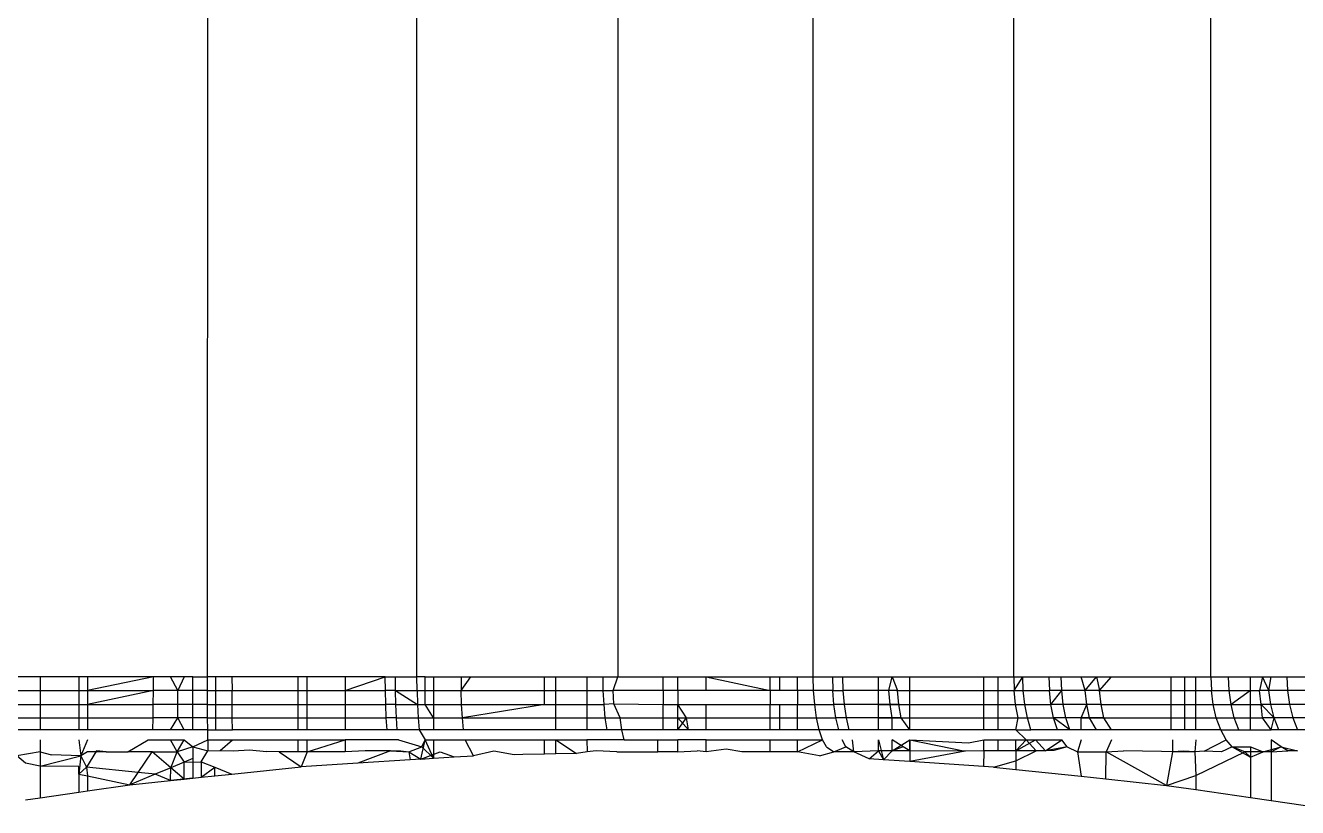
# Model space of a CAD drawing. Header units: millimetres. Extents: x 153 to 4750, y 92 to 3343.
# Drawn here: x 2632.325 to 2636.555, y 1086.431 to 1089.032 of the extents above; entities that cross this region are included whole.
import ezdxf

# ---------------------------------------------------------------- set-up
doc = ezdxf.new("R2010")
doc.units = ezdxf.units.MM

msp = doc.modelspace()

# ---------------------------------------------------------------- linework, layer by layer
for p, q in [((2632.9307, 1086.8656), (2632.9311, 1089.1201)), ((2633.6271, 1086.8656), (2633.6271, 1089.1156)), ((2634.2946, 1089.1156), (2634.2946, 1086.8656)), ((2634.9449, 1086.8656), (2634.9449, 1089.1156)), ((2635.6113, 1086.8656), (2635.6113, 1089.1156)), ((2636.2668, 1086.8656), (2636.2668, 1089.1156)), ((2632.374, 1086.8656), (2632.2409, 1086.8656)), ((2632.374, 1086.8656), (2632.374, 1086.8201)), ((2632.5028, 1086.8656), (2632.374, 1086.8656)), ((2632.5028, 1086.8656), (2632.5028, 1086.8201)), ((2632.5312, 1086.8656), (2632.5028, 1086.8656)), ((2632.5312, 1086.8656), (2632.5312, 1086.8201)), ((2632.7505, 1086.8656), (2632.5312, 1086.8656)), ((2632.7505, 1086.8656), (2632.5312, 1086.8201)), ((2632.7504, 1086.8201), (2632.7505, 1086.8656)), ((2632.8071, 1086.8656), (2632.7505, 1086.8656)), ((2632.8316, 1086.8201), (2632.8071, 1086.8656)), ((2632.8531, 1086.8656), (2632.8071, 1086.8656)), ((2632.8531, 1086.8656), (2632.8316, 1086.8201)), ((2632.8812, 1086.8656), (2632.8531, 1086.8656)), ((2632.8812, 1086.8201), (2632.8812, 1086.8656)), ((2632.8812, 1086.8656), (2632.9307, 1086.8656)), ((2632.9308, 1086.8201), (2632.9307, 1086.8656)), ((2632.9567, 1086.8656), (2632.9307, 1086.8656)), ((2633.0119, 1086.8656), (2632.9567, 1086.8656)), ((2632.9567, 1086.8656), (2632.9567, 1086.8201)), ((2633.0119, 1086.8656), (2633.012, 1086.8201)), ((2633.2312, 1086.8656), (2633.0119, 1086.8656)), ((2633.2312, 1086.8656), (2633.2312, 1086.8201)), ((2633.262, 1086.8656), (2633.2312, 1086.8656)), ((2633.2619, 1086.8201), (2633.262, 1086.8656)), ((2633.3884, 1086.8656), (2633.262, 1086.8656)), ((2633.3884, 1086.8656), (2633.3884, 1086.8201)), ((2633.5215, 1086.8656), (2633.3884, 1086.8656)), ((2633.3884, 1086.8201), (2633.5215, 1086.8656)), ((2633.5219, 1086.8201), (2633.5215, 1086.8656)), ((2633.5215, 1086.8656), (2633.5551, 1086.8656)), ((2633.5555, 1086.8201), (2633.5551, 1086.8656)), ((2633.5551, 1086.8656), (2633.6271, 1086.8656)), ((2633.6275, 1086.8201), (2633.6271, 1086.8656)), ((2633.6545, 1086.8656), (2633.6271, 1086.8656)), ((2633.6545, 1086.8656), (2633.6821, 1086.8656)), ((2633.6545, 1086.7736), (2633.6545, 1086.8656)), ((2633.6821, 1086.8656), (2633.6821, 1086.8201)), ((2633.6821, 1086.8656), (2633.7735, 1086.8656)), ((2633.7735, 1086.8656), (2633.774, 1086.8201)), ((2633.7735, 1086.8656), (2633.8066, 1086.8656)), ((2633.774, 1086.8201), (2633.8066, 1086.8656)), ((2633.8066, 1086.8656), (2634.0506, 1086.8656)), ((2634.0506, 1086.8201), (2634.0506, 1086.8656)), ((2634.0506, 1086.8656), (2634.0891, 1086.8656)), ((2634.0891, 1086.8201), (2634.0891, 1086.8656)), ((2634.0891, 1086.8656), (2634.1922, 1086.8656)), ((2634.1922, 1086.8656), (2634.1922, 1086.8201)), ((2634.1922, 1086.8656), (2634.246, 1086.8656)), ((2634.2467, 1086.8201), (2634.246, 1086.8656)), ((2634.246, 1086.8656), (2634.2946, 1086.8656)), ((2634.2791, 1086.8201), (2634.2946, 1086.8656)), ((2634.2946, 1086.8656), (2634.4456, 1086.8656)), ((2634.4456, 1086.8201), (2634.4456, 1086.8656)), ((2634.4456, 1086.8656), (2634.4948, 1086.8656)), ((2634.4948, 1086.8201), (2634.4948, 1086.8656)), ((2634.4948, 1086.8656), (2634.5888, 1086.8656)), ((2634.5888, 1086.8201), (2634.5888, 1086.8656)), ((2634.5888, 1086.8656), (2634.8018, 1086.8656)), ((2634.5888, 1086.8656), (2634.8017, 1086.8201)), ((2634.8017, 1086.8201), (2634.8018, 1086.8656)), ((2634.8018, 1086.8656), (2634.8332, 1086.8656)), ((2634.8332, 1086.8201), (2634.8332, 1086.8656)), ((2634.8332, 1086.8656), (2634.8924, 1086.8656)), ((2634.8924, 1086.8201), (2634.8924, 1086.8656)), ((2634.8924, 1086.8656), (2634.9449, 1086.8656)), ((2634.946, 1086.8201), (2634.9449, 1086.8656)), ((2634.9449, 1086.8656), (2635.0087, 1086.8656)), ((2635.0087, 1086.8656), (2635.0099, 1086.8201)), ((2635.0087, 1086.8656), (2635.0432, 1086.8656)), ((2635.0444, 1086.8201), (2635.0432, 1086.8656)), ((2635.0432, 1086.8656), (2635.1622, 1086.8656)), ((2635.1622, 1086.8201), (2635.1622, 1086.8656)), ((2635.1622, 1086.8656), (2635.2069, 1086.8656)), ((2635.1961, 1086.8201), (2635.2069, 1086.8656)), ((2635.2069, 1086.8656), (2635.2254, 1086.8201)), ((2635.2069, 1086.8656), (2635.2662, 1086.8656)), ((2635.2662, 1086.8201), (2635.2662, 1086.8656)), ((2635.2662, 1086.8656), (2635.5116, 1086.8656)), ((2635.5116, 1086.8201), (2635.5116, 1086.8656)), ((2635.5116, 1086.8656), (2635.56, 1086.8656)), ((2635.56, 1086.8201), (2635.56, 1086.8656)), ((2635.56, 1086.8656), (2635.6113, 1086.8656)), ((2635.6113, 1086.8656), (2635.6128, 1086.8201)), ((2635.6113, 1086.8656), (2635.6419, 1086.8656)), ((2635.6128, 1086.8201), (2635.6419, 1086.8656)), ((2635.6434, 1086.8201), (2635.6419, 1086.8656)), ((2635.6419, 1086.8656), (2635.7287, 1086.8656)), ((2635.7287, 1086.8656), (2635.7303, 1086.8201)), ((2635.7287, 1086.8656), (2635.7695, 1086.8656)), ((2635.7711, 1086.8201), (2635.7695, 1086.8656)), ((2635.7695, 1086.8656), (2635.8355, 1086.8656)), ((2635.849, 1086.8201), (2635.8355, 1086.8656)), ((2635.8355, 1086.8656), (2635.8864, 1086.8656)), ((2635.849, 1086.8201), (2635.8864, 1086.8656)), ((2635.8864, 1086.8656), (2635.8963, 1086.8201)), ((2635.8864, 1086.8656), (2635.9364, 1086.8656)), ((2635.8963, 1086.8201), (2635.9364, 1086.8656)), ((2635.9364, 1086.8656), (2636.1354, 1086.8656)), ((2636.1354, 1086.8201), (2636.1354, 1086.8656)), ((2636.1354, 1086.8656), (2636.1807, 1086.8656)), ((2636.1807, 1086.8201), (2636.1807, 1086.8656)), ((2636.1807, 1086.8656), (2636.2173, 1086.8656)), ((2636.2173, 1086.8201), (2636.2173, 1086.8656)), ((2636.2173, 1086.8656), (2636.2668, 1086.8656)), ((2636.2668, 1086.8656), (2636.2687, 1086.8201)), ((2636.2668, 1086.8656), (2636.3259, 1086.8656)), ((2636.3279, 1086.8201), (2636.3259, 1086.8656)), ((2636.3259, 1086.8656), (2636.3989, 1086.8656)), ((2636.3989, 1086.8656), (2636.4384, 1086.8656)), ((2636.3989, 1086.8201), (2636.3989, 1086.8656)), ((2636.4384, 1086.8656), (2636.4284, 1086.8201)), ((2636.4601, 1086.8201), (2636.4384, 1086.8656)), ((2636.4384, 1086.8656), (2636.4672, 1086.8656)), ((2636.4601, 1086.8201), (2636.4672, 1086.8656)), ((2636.4672, 1086.8656), (2636.5195, 1086.8656)), ((2636.5195, 1086.8656), (2636.5215, 1086.8201)), ((2636.5195, 1086.8656), (2636.6276, 1086.8656)), ((2632.2406, 1086.8201), (2632.374, 1086.8201)), ((2632.374, 1086.8201), (2632.5028, 1086.8201)), ((2632.374, 1086.8201), (2632.374, 1086.7736)), ((2632.5028, 1086.8201), (2632.5028, 1086.7736)), ((2632.5028, 1086.8201), (2632.5312, 1086.8201)), ((2632.5312, 1086.8201), (2632.5312, 1086.7736)), ((2632.5312, 1086.8201), (2632.7504, 1086.8201)), ((2632.7504, 1086.8201), (2632.5312, 1086.7736)), ((2632.7502, 1086.7736), (2632.7504, 1086.8201)), ((2632.8316, 1086.8201), (2632.7504, 1086.8201)), ((2632.8315, 1086.7736), (2632.8316, 1086.8201)), ((2632.8812, 1086.8201), (2632.8316, 1086.8201)), ((2632.8812, 1086.7736), (2632.8812, 1086.8201)), ((2632.9308, 1086.8201), (2632.8812, 1086.8201)), ((2632.9309, 1086.7736), (2632.9308, 1086.8201)), ((2632.9308, 1086.8201), (2632.9567, 1086.8201)), ((2632.9567, 1086.8201), (2633.012, 1086.8201)), ((2632.9567, 1086.8201), (2632.9567, 1086.7736)), ((2633.0122, 1086.7736), (2633.012, 1086.8201)), ((2633.012, 1086.8201), (2633.2312, 1086.8201)), ((2633.2312, 1086.8201), (2633.2619, 1086.8201)), ((2633.2312, 1086.8201), (2633.2312, 1086.7736)), ((2633.2619, 1086.7736), (2633.2619, 1086.8201)), ((2633.2619, 1086.8201), (2633.3884, 1086.8201)), ((2633.3884, 1086.8201), (2633.3884, 1086.7736)), ((2633.3884, 1086.8201), (2633.5219, 1086.8201)), ((2633.5231, 1086.7736), (2633.5219, 1086.8201)), ((2633.5555, 1086.8201), (2633.5219, 1086.8201)), ((2633.5567, 1086.7736), (2633.5555, 1086.8201)), ((2633.5555, 1086.8201), (2633.6275, 1086.8201)), ((2633.5555, 1086.8201), (2633.6288, 1086.7736)), ((2633.6275, 1086.8201), (2633.6288, 1086.7736)), ((2633.6275, 1086.8201), (2633.6821, 1086.8201)), ((2633.6821, 1086.8201), (2633.774, 1086.8201)), ((2633.6821, 1086.8201), (2633.6821, 1086.7736)), ((2633.7756, 1086.7736), (2633.774, 1086.8201)), ((2633.774, 1086.8201), (2634.0506, 1086.8201)), ((2634.0506, 1086.7736), (2634.0506, 1086.8201)), ((2634.0506, 1086.8201), (2634.0891, 1086.8201)), ((2634.0891, 1086.7736), (2634.0891, 1086.8201)), ((2634.0891, 1086.8201), (2634.1922, 1086.8201)), ((2634.1922, 1086.8201), (2634.1922, 1086.7736)), ((2634.1922, 1086.8201), (2634.2467, 1086.8201)), ((2634.2467, 1086.8201), (2634.2791, 1086.8201)), ((2634.2492, 1086.7736), (2634.2467, 1086.8201)), ((2634.2815, 1086.7757), (2634.2791, 1086.8201)), ((2634.4456, 1086.8201), (2634.2791, 1086.8201)), ((2634.4948, 1086.8201), (2634.4456, 1086.8201)), ((2634.4456, 1086.8201), (2634.4456, 1086.7736)), ((2634.5888, 1086.8201), (2634.4948, 1086.8201)), ((2634.4948, 1086.8201), (2634.4948, 1086.7736)), ((2634.8017, 1086.8201), (2634.5888, 1086.8201)), ((2634.8017, 1086.8201), (2634.8017, 1086.7736)), ((2634.8332, 1086.8201), (2634.8017, 1086.8201)), ((2634.8924, 1086.8201), (2634.8332, 1086.8201)), ((2634.8924, 1086.8201), (2634.8923, 1086.7736)), ((2634.946, 1086.8201), (2634.8924, 1086.8201)), ((2634.9497, 1086.7736), (2634.946, 1086.8201)), ((2635.0099, 1086.8201), (2634.946, 1086.8201)), ((2635.0137, 1086.7736), (2635.0099, 1086.8201)), ((2635.0099, 1086.8201), (2635.0444, 1086.8201)), ((2635.0482, 1086.7736), (2635.0444, 1086.8201)), ((2635.1622, 1086.8201), (2635.0444, 1086.8201)), ((2635.1622, 1086.7736), (2635.1622, 1086.8201)), ((2635.1961, 1086.8201), (2635.1622, 1086.8201)), ((2635.2002, 1086.7736), (2635.1961, 1086.8201)), ((2635.2254, 1086.8201), (2635.1961, 1086.8201)), ((2635.2296, 1086.7736), (2635.2254, 1086.8201)), ((2635.2254, 1086.8201), (2635.2662, 1086.8201)), ((2635.2662, 1086.7736), (2635.2662, 1086.8201)), ((2635.2662, 1086.8201), (2635.5116, 1086.8201)), ((2635.5116, 1086.7736), (2635.5116, 1086.8201)), ((2635.5116, 1086.8201), (2635.56, 1086.8201)), ((2635.56, 1086.7736), (2635.56, 1086.8201)), ((2635.56, 1086.8201), (2635.6128, 1086.8201)), ((2635.6177, 1086.7736), (2635.6128, 1086.8201)), ((2635.6128, 1086.8201), (2635.6434, 1086.8201)), ((2635.6484, 1086.7736), (2635.6434, 1086.8201)), ((2635.6434, 1086.8201), (2635.7303, 1086.8201)), ((2635.7354, 1086.7736), (2635.7303, 1086.8201)), ((2635.7711, 1086.8201), (2635.7303, 1086.8201)), ((2635.7354, 1086.7736), (2635.7711, 1086.8201)), ((2635.7762, 1086.7736), (2635.7711, 1086.8201)), ((2635.849, 1086.8201), (2635.7711, 1086.8201)), ((2635.8544, 1086.7736), (2635.849, 1086.8201)), ((2635.8963, 1086.8201), (2635.849, 1086.8201)), ((2635.9017, 1086.7736), (2635.8963, 1086.8201)), ((2635.8963, 1086.8201), (2636.1354, 1086.8201)), ((2636.1354, 1086.7736), (2636.1354, 1086.8201)), ((2636.1354, 1086.8201), (2636.1807, 1086.8201)), ((2636.1807, 1086.7736), (2636.1807, 1086.8201)), ((2636.1807, 1086.8201), (2636.2173, 1086.8201)), ((2636.2173, 1086.7736), (2636.2173, 1086.8201)), ((2636.2173, 1086.8201), (2636.2687, 1086.8201)), ((2636.2747, 1086.7736), (2636.2687, 1086.8201)), ((2636.2687, 1086.8201), (2636.3279, 1086.8201)), ((2636.334, 1086.7736), (2636.3279, 1086.8201)), ((2636.3279, 1086.8201), (2636.3989, 1086.8201)), ((2636.3989, 1086.8201), (2636.334, 1086.7736)), ((2636.3989, 1086.8201), (2636.4284, 1086.8201)), ((2636.3989, 1086.7736), (2636.3989, 1086.8201)), ((2636.4348, 1086.7736), (2636.4284, 1086.8201)), ((2636.4601, 1086.8201), (2636.4284, 1086.8201)), ((2636.4664, 1086.7736), (2636.4601, 1086.8201)), ((2636.5215, 1086.8201), (2636.4601, 1086.8201)), ((2636.5215, 1086.8201), (2636.528, 1086.7736)), ((2636.6276, 1086.8201), (2636.5215, 1086.8201)), ((2632.2394, 1086.7736), (2632.374, 1086.7736)), ((2632.374, 1086.7736), (2632.5028, 1086.7736)), ((2632.374, 1086.7736), (2632.374, 1086.7288)), ((2632.5028, 1086.7736), (2632.5028, 1086.7288)), ((2632.5028, 1086.7736), (2632.5312, 1086.7736)), ((2632.5312, 1086.7736), (2632.5312, 1086.7288)), ((2632.5312, 1086.7736), (2632.7502, 1086.7736)), ((2632.7498, 1086.7288), (2632.7502, 1086.7736)), ((2632.8315, 1086.7736), (2632.7502, 1086.7736)), ((2632.8314, 1086.7288), (2632.8315, 1086.7736)), ((2632.8812, 1086.7736), (2632.8315, 1086.7736)), ((2632.8812, 1086.7288), (2632.8812, 1086.7736)), ((2632.9309, 1086.7736), (2632.8812, 1086.7736)), ((2632.931, 1086.7288), (2632.9309, 1086.7736)), ((2632.9309, 1086.7736), (2632.9567, 1086.7736)), ((2632.9567, 1086.7736), (2633.0122, 1086.7736)), ((2632.9567, 1086.7736), (2632.9567, 1086.7288)), ((2633.0127, 1086.7288), (2633.0122, 1086.7736)), ((2633.0122, 1086.7736), (2633.2312, 1086.7736)), ((2633.2312, 1086.7736), (2633.2619, 1086.7736)), ((2633.2312, 1086.7736), (2633.2312, 1086.7288)), ((2633.2619, 1086.7288), (2633.2619, 1086.7736)), ((2633.2619, 1086.7736), (2633.3884, 1086.7736)), ((2633.3884, 1086.7736), (2633.3884, 1086.7288)), ((2633.3884, 1086.7736), (2633.5231, 1086.7736)), ((2633.5251, 1086.7288), (2633.5231, 1086.7736)), ((2633.5567, 1086.7736), (2633.5231, 1086.7736)), ((2633.5588, 1086.7288), (2633.5567, 1086.7736)), ((2633.5567, 1086.7736), (2633.6288, 1086.7736)), ((2633.6288, 1086.7736), (2633.6311, 1086.7288)), ((2633.6288, 1086.7736), (2633.6545, 1086.7736)), ((2633.6545, 1086.7736), (2633.6821, 1086.7736)), ((2633.6821, 1086.7288), (2633.6545, 1086.7736)), ((2633.6821, 1086.7736), (2633.7756, 1086.7736)), ((2633.6821, 1086.7736), (2633.6821, 1086.7288)), ((2633.7783, 1086.7288), (2633.7756, 1086.7736)), ((2633.7756, 1086.7736), (2634.0506, 1086.7736)), ((2634.0506, 1086.7736), (2633.7783, 1086.7288)), ((2634.0506, 1086.7736), (2634.0891, 1086.7736)), ((2634.0891, 1086.7288), (2634.0891, 1086.7736)), ((2634.0891, 1086.7736), (2634.1922, 1086.7736)), ((2634.1922, 1086.7736), (2634.1922, 1086.7288)), ((2634.1922, 1086.7736), (2634.2492, 1086.7736)), ((2634.2815, 1086.7757), (2634.2492, 1086.7736)), ((2634.2534, 1086.7288), (2634.2492, 1086.7736)), ((2634.3023, 1086.7288), (2634.2815, 1086.7757)), ((2634.2815, 1086.7757), (2634.4456, 1086.7736)), ((2634.4456, 1086.7288), (2634.4456, 1086.7736)), ((2634.4456, 1086.7736), (2634.4948, 1086.7736)), ((2634.5231, 1086.7288), (2634.4948, 1086.7736)), ((2634.4948, 1086.7288), (2634.4948, 1086.7736)), ((2634.4948, 1086.7736), (2634.5888, 1086.7736)), ((2634.5888, 1086.7288), (2634.5888, 1086.7736)), ((2634.5888, 1086.7736), (2634.8017, 1086.7736)), ((2634.8017, 1086.7288), (2634.8017, 1086.7736)), ((2634.8017, 1086.7736), (2634.8332, 1086.7736)), ((2634.8332, 1086.7288), (2634.8332, 1086.7736)), ((2634.8332, 1086.7736), (2634.8923, 1086.7736)), ((2634.8923, 1086.7288), (2634.8923, 1086.7736)), ((2634.8923, 1086.7736), (2634.9497, 1086.7736)), ((2634.9561, 1086.7288), (2634.9497, 1086.7736)), ((2634.9497, 1086.7736), (2635.0137, 1086.7736)), ((2635.0203, 1086.7288), (2635.0137, 1086.7736)), ((2635.0482, 1086.7736), (2635.0137, 1086.7736)), ((2635.0549, 1086.7288), (2635.0482, 1086.7736)), ((2635.1622, 1086.7736), (2635.0482, 1086.7736)), ((2635.2002, 1086.7736), (2635.1622, 1086.7736)), ((2635.1622, 1086.7288), (2635.1622, 1086.7736)), ((2635.1622, 1086.7736), (2635.2296, 1086.7736)), ((2635.2074, 1086.7288), (2635.2002, 1086.7736)), ((2635.2296, 1086.7736), (2635.2002, 1086.7736)), ((2635.2369, 1086.7288), (2635.2296, 1086.7736)), ((2635.2296, 1086.7736), (2635.2662, 1086.7736)), ((2635.2662, 1086.7736), (2635.5116, 1086.7736)), ((2635.2662, 1086.7288), (2635.2662, 1086.7736)), ((2635.5116, 1086.7288), (2635.5116, 1086.7736)), ((2635.5116, 1086.7736), (2635.56, 1086.7736)), ((2635.56, 1086.7288), (2635.56, 1086.7736)), ((2635.56, 1086.7736), (2635.6177, 1086.7736)), ((2635.6261, 1086.7288), (2635.6177, 1086.7736)), ((2635.6177, 1086.7736), (2635.6484, 1086.7736)), ((2635.6569, 1086.7288), (2635.6484, 1086.7736)), ((2635.6484, 1086.7736), (2635.7354, 1086.7736)), ((2635.7442, 1086.7288), (2635.7354, 1086.7736)), ((2635.7762, 1086.7736), (2635.7354, 1086.7736)), ((2635.7852, 1086.7288), (2635.7762, 1086.7736)), ((2635.8544, 1086.7736), (2635.7762, 1086.7736)), ((2635.8355, 1086.7288), (2635.8544, 1086.7736)), ((2635.8635, 1086.7288), (2635.8544, 1086.7736)), ((2635.9017, 1086.7736), (2635.8544, 1086.7736)), ((2635.9111, 1086.7288), (2635.9017, 1086.7736)), ((2635.9017, 1086.7736), (2636.1354, 1086.7736)), ((2636.1354, 1086.7288), (2636.1354, 1086.7736)), ((2636.1354, 1086.7736), (2636.1807, 1086.7736)), ((2636.1807, 1086.7288), (2636.1807, 1086.7736)), ((2636.1807, 1086.7736), (2636.2173, 1086.7736)), ((2636.2173, 1086.7288), (2636.2173, 1086.7736)), ((2636.2173, 1086.7736), (2636.2747, 1086.7736)), ((2636.2851, 1086.7288), (2636.2747, 1086.7736)), ((2636.2747, 1086.7736), (2636.334, 1086.7736)), ((2636.3446, 1086.7288), (2636.334, 1086.7736)), ((2636.334, 1086.7736), (2636.3989, 1086.7736)), ((2636.3989, 1086.7736), (2636.4348, 1086.7736)), ((2636.3989, 1086.7288), (2636.3989, 1086.7736)), ((2636.4384, 1086.7288), (2636.4348, 1086.7736)), ((2636.4775, 1086.7288), (2636.4348, 1086.7736)), ((2636.4664, 1086.7736), (2636.4348, 1086.7736)), ((2636.4775, 1086.7288), (2636.4664, 1086.7736)), ((2636.528, 1086.7736), (2636.4664, 1086.7736)), ((2636.528, 1086.7736), (2636.5393, 1086.7288)), ((2636.6276, 1086.7736), (2636.528, 1086.7736)), ((2632.2374, 1086.7288), (2632.374, 1086.7288)), ((2632.374, 1086.7288), (2632.374, 1086.6888)), ((2632.374, 1086.7288), (2632.5028, 1086.7288)), ((2632.5028, 1086.7288), (2632.5028, 1086.6888)), ((2632.5028, 1086.7288), (2632.5312, 1086.7288)), ((2632.5312, 1086.7288), (2632.5312, 1086.6888)), ((2632.5312, 1086.7288), (2632.7498, 1086.7288)), ((2632.7492, 1086.6888), (2632.7498, 1086.7288)), ((2632.8314, 1086.7288), (2632.7498, 1086.7288)), ((2632.8071, 1086.6888), (2632.8314, 1086.7288)), ((2632.8531, 1086.6888), (2632.8314, 1086.7288)), ((2632.8812, 1086.7288), (2632.8314, 1086.7288)), ((2632.8812, 1086.6888), (2632.8812, 1086.7288)), ((2632.931, 1086.7288), (2632.8812, 1086.7288)), ((2632.9313, 1086.6888), (2632.931, 1086.7288)), ((2632.931, 1086.7288), (2632.9567, 1086.7288)), ((2632.9567, 1086.7288), (2632.9567, 1086.6888)), ((2632.9567, 1086.7288), (2633.0127, 1086.7288)), ((2633.0132, 1086.6888), (2633.0127, 1086.7288)), ((2633.0127, 1086.7288), (2633.2312, 1086.7288)), ((2633.2312, 1086.7288), (2633.2312, 1086.6888)), ((2633.2312, 1086.7288), (2633.2619, 1086.7288)), ((2633.2619, 1086.6888), (2633.2619, 1086.7288)), ((2633.2619, 1086.7288), (2633.3884, 1086.7288)), ((2633.3884, 1086.7288), (2633.3884, 1086.6888)), ((2633.3884, 1086.7288), (2633.5251, 1086.7288)), ((2633.5278, 1086.6888), (2633.5251, 1086.7288)), ((2633.5588, 1086.7288), (2633.5251, 1086.7288)), ((2633.5617, 1086.6888), (2633.5588, 1086.7288)), ((2633.5588, 1086.7288), (2633.6311, 1086.7288)), ((2633.6311, 1086.7288), (2633.6344, 1086.6888)), ((2633.6311, 1086.7288), (2633.6821, 1086.7288)), ((2633.6821, 1086.7288), (2633.6821, 1086.6888)), ((2633.6821, 1086.7288), (2633.7783, 1086.7288)), ((2633.7822, 1086.6888), (2633.7783, 1086.7288)), ((2633.7783, 1086.7288), (2634.0891, 1086.7288)), ((2634.0891, 1086.6888), (2634.0891, 1086.7288)), ((2634.0891, 1086.7288), (2634.1922, 1086.7288)), ((2634.1922, 1086.7288), (2634.1922, 1086.6888)), ((2634.1922, 1086.7288), (2634.2534, 1086.7288)), ((2634.2592, 1086.6888), (2634.2534, 1086.7288)), ((2634.2534, 1086.7288), (2634.3023, 1086.7288)), ((2634.3084, 1086.6888), (2634.3023, 1086.7288)), ((2634.3023, 1086.7288), (2634.4456, 1086.7288)), ((2634.4456, 1086.6888), (2634.4456, 1086.7288)), ((2634.4456, 1086.7288), (2634.4948, 1086.7288)), ((2634.4948, 1086.6888), (2634.5231, 1086.7288)), ((2634.4948, 1086.6888), (2634.4948, 1086.7288)), ((2634.4948, 1086.7288), (2634.5302, 1086.6888)), ((2634.4948, 1086.7288), (2634.5231, 1086.7288)), ((2634.5302, 1086.6888), (2634.5231, 1086.7288)), ((2634.5231, 1086.7288), (2634.5888, 1086.7288)), ((2634.5888, 1086.6888), (2634.5888, 1086.7288)), ((2634.5888, 1086.7288), (2634.8017, 1086.7288)), ((2634.8017, 1086.6888), (2634.8017, 1086.7288)), ((2634.8017, 1086.7288), (2634.8332, 1086.7288)), ((2634.8332, 1086.6888), (2634.8332, 1086.7288)), ((2634.8332, 1086.7288), (2634.8923, 1086.7288)), ((2634.8923, 1086.6888), (2634.8923, 1086.7288)), ((2634.8923, 1086.7288), (2634.9561, 1086.7288)), ((2634.965, 1086.6888), (2634.9561, 1086.7288)), ((2634.9561, 1086.7288), (2635.0203, 1086.7288)), ((2635.0294, 1086.6888), (2635.0203, 1086.7288)), ((2635.0549, 1086.7288), (2635.0203, 1086.7288)), ((2635.0642, 1086.6888), (2635.0549, 1086.7288)), ((2635.1622, 1086.7288), (2635.0549, 1086.7288)), ((2635.2074, 1086.7288), (2635.1622, 1086.7288)), ((2635.1622, 1086.6888), (2635.1622, 1086.7288)), ((2635.1622, 1086.7288), (2635.2369, 1086.7288)), ((2635.2069, 1086.6888), (2635.2074, 1086.7288)), ((2635.2369, 1086.7288), (2635.2074, 1086.7288)), ((2635.2662, 1086.6888), (2635.2369, 1086.7288)), ((2635.2369, 1086.7288), (2635.2662, 1086.7288)), ((2635.2662, 1086.7288), (2635.5116, 1086.7288)), ((2635.2662, 1086.6888), (2635.2662, 1086.7288)), ((2635.5116, 1086.6888), (2635.5116, 1086.7288)), ((2635.5116, 1086.7288), (2635.56, 1086.7288)), ((2635.56, 1086.6888), (2635.56, 1086.7288)), ((2635.56, 1086.7288), (2635.6261, 1086.7288)), ((2635.6187, 1086.6888), (2635.6261, 1086.7288)), ((2635.6261, 1086.7288), (2635.6569, 1086.7288)), ((2635.6688, 1086.6888), (2635.6569, 1086.7288)), ((2635.6569, 1086.7288), (2635.7442, 1086.7288)), ((2635.7565, 1086.6888), (2635.7442, 1086.7288)), ((2635.7976, 1086.6888), (2635.7442, 1086.7288)), ((2635.7852, 1086.7288), (2635.7442, 1086.7288)), ((2635.7976, 1086.6888), (2635.7852, 1086.7288)), ((2635.8355, 1086.7288), (2635.7852, 1086.7288)), ((2635.8355, 1086.6888), (2635.8355, 1086.7288)), ((2635.8635, 1086.7288), (2635.8355, 1086.7288)), ((2635.8355, 1086.7288), (2635.9111, 1086.7288)), ((2635.8864, 1086.6888), (2635.8635, 1086.7288)), ((2635.9111, 1086.7288), (2635.8635, 1086.7288)), ((2635.9364, 1086.6888), (2635.9111, 1086.7288)), ((2635.9111, 1086.7288), (2636.1354, 1086.7288)), ((2636.1353, 1086.6888), (2636.1354, 1086.7288)), ((2636.1354, 1086.7288), (2636.1807, 1086.7288)), ((2636.1807, 1086.6888), (2636.1807, 1086.7288)), ((2636.1807, 1086.7288), (2636.2173, 1086.7288)), ((2636.2174, 1086.6888), (2636.2173, 1086.7288)), ((2636.2173, 1086.7288), (2636.2851, 1086.7288)), ((2636.2998, 1086.6888), (2636.2851, 1086.7288)), ((2636.2851, 1086.7288), (2636.3446, 1086.7288)), ((2636.3595, 1086.6888), (2636.3446, 1086.7288)), ((2636.3446, 1086.7288), (2636.3989, 1086.7288)), ((2636.3989, 1086.6888), (2636.3989, 1086.7288)), ((2636.3989, 1086.7288), (2636.4384, 1086.7288)), ((2636.4672, 1086.6888), (2636.4384, 1086.7288)), ((2636.4775, 1086.7288), (2636.4384, 1086.7288)), ((2636.4672, 1086.6888), (2636.4775, 1086.7288)), ((2636.493, 1086.6888), (2636.4775, 1086.7288)), ((2636.5393, 1086.7288), (2636.4775, 1086.7288)), ((2636.5393, 1086.7288), (2636.555, 1086.6888)), ((2636.6276, 1086.7288), (2636.5393, 1086.7288)), ((2632.374, 1086.6888), (2632.2346, 1086.6888)), ((2632.5028, 1086.6888), (2632.374, 1086.6888)), ((2632.5312, 1086.6888), (2632.5028, 1086.6888)), ((2632.7492, 1086.6888), (2632.5312, 1086.6888)), ((2632.8071, 1086.6888), (2632.7492, 1086.6888)), ((2632.8531, 1086.6888), (2632.8071, 1086.6888)), ((2632.8812, 1086.6888), (2632.8071, 1086.6888)), ((2632.8812, 1086.6888), (2632.8531, 1086.6888)), ((2632.9313, 1086.6888), (2632.8812, 1086.6888)), ((2632.9315, 1086.6564), (2632.9313, 1086.6888)), ((2632.9313, 1086.6888), (2632.9567, 1086.6888)), ((2632.9567, 1086.6888), (2633.0132, 1086.6888)), ((2633.2312, 1086.6888), (2633.0132, 1086.6888)), ((2633.2619, 1086.6888), (2633.2312, 1086.6888)), ((2633.3884, 1086.6888), (2633.2619, 1086.6888)), ((2633.5278, 1086.6888), (2633.3884, 1086.6888)), ((2633.5617, 1086.6888), (2633.5278, 1086.6888)), ((2633.6344, 1086.6888), (2633.5617, 1086.6888)), ((2633.6344, 1086.6888), (2633.6545, 1086.6564)), ((2633.6821, 1086.6888), (2633.6344, 1086.6888)), ((2633.7822, 1086.6888), (2633.6821, 1086.6888)), ((2634.0891, 1086.6888), (2633.7822, 1086.6888)), ((2634.1922, 1086.6888), (2634.0891, 1086.6888)), ((2634.2592, 1086.6888), (2634.1922, 1086.6888)), ((2634.3084, 1086.6888), (2634.2592, 1086.6888)), ((2634.3159, 1086.6564), (2634.3084, 1086.6888)), ((2634.4456, 1086.6888), (2634.3084, 1086.6888)), ((2634.4948, 1086.6888), (2634.4456, 1086.6888)), ((2634.5302, 1086.6888), (2634.4948, 1086.6888)), ((2634.5888, 1086.6888), (2634.5302, 1086.6888)), ((2634.8017, 1086.6888), (2634.5888, 1086.6888)), ((2634.8332, 1086.6888), (2634.8017, 1086.6888)), ((2634.8923, 1086.6888), (2634.8332, 1086.6888)), ((2634.965, 1086.6888), (2634.8923, 1086.6888)), ((2634.976, 1086.6564), (2634.965, 1086.6888)), ((2635.0294, 1086.6888), (2634.965, 1086.6888)), ((2635.0642, 1086.6888), (2635.0294, 1086.6888)), ((2635.1622, 1086.6888), (2635.0642, 1086.6888)), ((2635.2069, 1086.6888), (2635.1622, 1086.6888)), ((2635.2662, 1086.6888), (2635.2069, 1086.6888)), ((2635.5116, 1086.6888), (2635.2662, 1086.6888)), ((2635.56, 1086.6888), (2635.5116, 1086.6888)), ((2635.6187, 1086.6888), (2635.56, 1086.6888)), ((2635.6525, 1086.6564), (2635.6187, 1086.6888)), ((2635.6187, 1086.6888), (2635.6688, 1086.6888)), ((2635.7565, 1086.6888), (2635.6688, 1086.6888)), ((2635.7976, 1086.6888), (2635.7565, 1086.6888)), ((2635.8355, 1086.6888), (2635.7976, 1086.6888)), ((2635.8864, 1086.6888), (2635.8355, 1086.6888)), ((2635.9364, 1086.6888), (2635.8864, 1086.6888)), ((2636.1353, 1086.6888), (2635.9364, 1086.6888)), ((2636.1807, 1086.6888), (2636.1353, 1086.6888)), ((2636.2174, 1086.6888), (2636.1807, 1086.6888)), ((2636.2998, 1086.6888), (2636.2174, 1086.6888)), ((2636.3179, 1086.6564), (2636.2998, 1086.6888)), ((2636.2998, 1086.6888), (2636.3595, 1086.6888)), ((2636.3595, 1086.6888), (2636.3989, 1086.6888)), ((2636.3989, 1086.6888), (2636.4672, 1086.6888)), ((2636.493, 1086.6888), (2636.4672, 1086.6888)), ((2636.555, 1086.6888), (2636.493, 1086.6888)), ((2636.6276, 1086.6888), (2636.555, 1086.6888)), ((2632.374, 1086.6564), (2632.374, 1086.6157)), ((2632.5028, 1086.6564), (2632.5091, 1086.603)), ((2632.5312, 1086.6564), (2632.5091, 1086.603)), ((2632.5614, 1086.6198), (2632.5284, 1086.5654)), ((2632.5934, 1086.6156), (2632.5614, 1086.6198)), ((2632.6651, 1086.6156), (2632.7337, 1086.6564)), ((2632.7337, 1086.6564), (2632.8071, 1086.6564)), ((2632.83, 1086.6159), (2632.8071, 1086.6564)), ((2632.8071, 1086.6564), (2632.8531, 1086.6564)), ((2632.83, 1086.6159), (2632.8531, 1086.6564)), ((2632.8812, 1086.6331), (2632.83, 1086.6159)), ((2632.8531, 1086.6564), (2632.8812, 1086.6331)), ((2632.8812, 1086.6331), (2632.9315, 1086.6564)), ((2632.8812, 1086.6331), (2632.9321, 1086.6198)), ((2632.8812, 1086.6331), (2632.8821, 1086.594)), ((2632.9093, 1086.583), (2632.9321, 1086.6198)), ((2632.9315, 1086.6564), (2632.9321, 1086.6198)), ((2632.9315, 1086.6564), (2633.0139, 1086.6564)), ((2632.9321, 1086.6198), (2632.9723, 1086.6205)), ((2632.9723, 1086.6205), (2633.0139, 1086.6564)), ((2632.9723, 1086.6205), (2633.0155, 1086.6198)), ((2633.0139, 1086.6564), (2633.2312, 1086.6564)), ((2633.0155, 1086.6198), (2633.0703, 1086.6224)), ((2633.0703, 1086.6224), (2633.1272, 1086.6174)), ((2633.2312, 1086.6564), (2633.2312, 1086.6156)), ((2633.2312, 1086.6564), (2633.2619, 1086.6564)), ((2633.2619, 1086.6156), (2633.2619, 1086.6564)), ((2633.2619, 1086.6564), (2633.3884, 1086.6564)), ((2633.2619, 1086.6156), (2633.3884, 1086.6564)), ((2633.3884, 1086.6564), (2633.3884, 1086.6156)), ((2633.5653, 1086.6564), (2633.3884, 1086.6564)), ((2633.4543, 1086.6192), (2633.3884, 1086.6156)), ((2633.539, 1086.6198), (2633.4303, 1086.5785)), ((2633.539, 1086.6198), (2633.4543, 1086.6192)), ((2633.539, 1086.6198), (2633.6001, 1086.6156)), ((2633.539, 1086.6198), (2633.5735, 1086.6198)), ((2633.5653, 1086.6564), (2633.6428, 1086.6331)), ((2633.5735, 1086.6198), (2633.6001, 1086.6156)), ((2633.6001, 1086.6156), (2633.6428, 1086.6331)), ((2633.64, 1086.592), (2633.6545, 1086.6564)), ((2633.6428, 1086.6331), (2633.6545, 1086.6564)), ((2633.6821, 1086.5947), (2633.6428, 1086.6331)), ((2633.6821, 1086.5947), (2633.6545, 1086.6564)), ((2633.6545, 1086.6564), (2633.6821, 1086.6564)), ((2633.6821, 1086.6564), (2633.6821, 1086.5947)), ((2633.6821, 1086.6564), (2633.787, 1086.6564)), ((2633.8147, 1086.6032), (2633.787, 1086.6564)), ((2633.787, 1086.6564), (2634.0506, 1086.6564)), ((2633.8831, 1086.618), (2633.8147, 1086.6032)), ((2633.9498, 1086.6056), (2633.8831, 1086.618)), ((2634.0506, 1086.6083), (2634.0506, 1086.6564)), ((2634.0506, 1086.6564), (2634.0891, 1086.6564)), ((2634.0891, 1086.6091), (2634.0891, 1086.6564)), ((2634.0891, 1086.6564), (2634.1922, 1086.6564)), ((2634.0891, 1086.6564), (2634.1571, 1086.6106)), ((2634.1922, 1086.6564), (2634.1931, 1086.6156)), ((2634.3159, 1086.6564), (2634.1922, 1086.6564)), ((2634.2225, 1086.6192), (2634.1931, 1086.6156)), ((2634.2914, 1086.6156), (2634.2225, 1086.6192)), ((2634.3159, 1086.6564), (2634.4282, 1086.6564)), ((2634.4282, 1086.6156), (2634.4282, 1086.6564)), ((2634.4282, 1086.6564), (2634.4948, 1086.6564)), ((2634.4948, 1086.6156), (2634.4948, 1086.6564)), ((2634.5888, 1086.6564), (2634.4948, 1086.6564)), ((2634.4948, 1086.6156), (2634.5588, 1086.6198)), ((2634.5888, 1086.6156), (2634.5588, 1086.6198)), ((2634.5888, 1086.6156), (2634.5888, 1086.6564)), ((2634.5888, 1086.6564), (2634.8017, 1086.6564)), ((2634.655, 1086.6247), (2634.5888, 1086.6156)), ((2634.7068, 1086.6156), (2634.655, 1086.6247)), ((2634.8017, 1086.6156), (2634.8017, 1086.6564)), ((2634.8017, 1086.6564), (2634.8923, 1086.6564)), ((2634.8923, 1086.6156), (2634.8923, 1086.6564)), ((2634.8923, 1086.6564), (2634.976, 1086.6564)), ((2634.8923, 1086.6156), (2634.976, 1086.6564)), ((2634.9884, 1086.6331), (2634.976, 1086.6564)), ((2634.9884, 1086.6331), (2635.0137, 1086.6156)), ((2635.0137, 1086.6156), (2635.0535, 1086.6331)), ((2635.0535, 1086.6331), (2635.0408, 1086.6564)), ((2635.0796, 1086.6156), (2635.0535, 1086.6331)), ((2635.0796, 1086.6156), (2635.0757, 1086.6564)), ((2635.1622, 1086.6198), (2635.0796, 1086.6156)), ((2635.131, 1086.5922), (2635.1622, 1086.6198)), ((2635.1622, 1086.6198), (2635.1622, 1086.6564)), ((2635.1622, 1086.6564), (2635.1787, 1086.5891)), ((2635.1622, 1086.6198), (2635.1787, 1086.5891)), ((2635.2069, 1086.6198), (2635.1622, 1086.6198)), ((2635.1787, 1086.5891), (2635.2069, 1086.6198)), ((2635.2069, 1086.6198), (2635.2069, 1086.6564)), ((2635.2436, 1086.6331), (2635.2069, 1086.6564)), ((2635.2069, 1086.6198), (2635.2662, 1086.6564)), ((2635.2436, 1086.6331), (2635.2069, 1086.6198)), ((2635.2662, 1086.6198), (2635.2069, 1086.6198)), ((2635.2662, 1086.6198), (2635.2436, 1086.6331)), ((2635.2662, 1086.6198), (2635.2662, 1086.6564)), ((2635.2662, 1086.6564), (2635.2662, 1086.5834)), ((2635.2662, 1086.6564), (2635.4612, 1086.6463)), ((2635.2662, 1086.6564), (2635.4498, 1086.6182)), ((2635.4498, 1086.6182), (2635.2662, 1086.6198)), ((2635.4498, 1086.6182), (2635.2662, 1086.5834)), ((2635.5116, 1086.6198), (2635.4498, 1086.6182)), ((2635.4612, 1086.6463), (2635.5116, 1086.6564)), ((2635.5116, 1086.6198), (2635.5115, 1086.5675)), ((2635.5116, 1086.6198), (2635.5116, 1086.6564)), ((2635.5116, 1086.6564), (2635.56, 1086.6564)), ((2635.56, 1086.6198), (2635.5116, 1086.6198)), ((2635.56, 1086.6198), (2635.56, 1086.6564)), ((2635.56, 1086.6564), (2635.6187, 1086.6564)), ((2635.6187, 1086.6198), (2635.56, 1086.6198)), ((2635.6187, 1086.6198), (2635.6186, 1086.5575)), ((2635.6187, 1086.6198), (2635.6187, 1086.6564)), ((2635.6187, 1086.6564), (2635.6525, 1086.6564)), ((2635.6187, 1086.6198), (2635.6836, 1086.6564)), ((2635.6187, 1086.6198), (2635.6525, 1086.6564)), ((2635.6187, 1086.5861), (2635.6858, 1086.6198)), ((2635.6858, 1086.6198), (2635.6187, 1086.6198)), ((2635.6858, 1086.6198), (2635.6525, 1086.6564)), ((2635.6525, 1086.6564), (2635.6836, 1086.6564)), ((2635.7172, 1086.6198), (2635.6836, 1086.6564)), ((2635.6836, 1086.6564), (2635.7717, 1086.6564)), ((2635.7172, 1086.6198), (2635.6858, 1086.6198)), ((2635.7172, 1086.6198), (2635.7717, 1086.6564)), ((2635.7887, 1086.6331), (2635.7172, 1086.6198)), ((2635.7447, 1086.621), (2635.7172, 1086.6198)), ((2635.7887, 1086.6331), (2635.7447, 1086.621)), ((2635.7887, 1086.6331), (2635.7717, 1086.6564)), ((2635.7887, 1086.6331), (2635.8236, 1086.6156)), ((2635.8355, 1086.6564), (2635.8236, 1086.6156)), ((2635.9364, 1086.6564), (2635.9185, 1086.6156)), ((2635.9185, 1086.6156), (2635.9768, 1086.6198)), ((2636.1027, 1086.6173), (2635.9768, 1086.6198)), ((2636.1393, 1086.6564), (2636.1393, 1086.6156)), ((2636.1764, 1086.6177), (2636.1393, 1086.6156)), ((2636.2134, 1086.6156), (2636.1764, 1086.6177)), ((2636.2174, 1086.6564), (2636.2134, 1086.6156)), ((2636.2447, 1086.618), (2636.2134, 1086.6156)), ((2636.2447, 1086.618), (2636.3179, 1086.6564)), ((2636.3028, 1086.6164), (2636.2447, 1086.618)), ((2636.3381, 1086.6331), (2636.3028, 1086.6164)), ((2636.3381, 1086.6331), (2636.3179, 1086.6564)), ((2636.3381, 1086.6331), (2636.3986, 1086.5986)), ((2636.3796, 1086.6156), (2636.3381, 1086.6331)), ((2636.3381, 1086.6331), (2636.3985, 1086.6331)), ((2636.3985, 1086.6331), (2636.4408, 1086.6156)), ((2636.3985, 1086.6331), (2636.3986, 1086.5986)), ((2636.4408, 1086.6156), (2636.5011, 1086.6331)), ((2636.5011, 1086.6331), (2636.4672, 1086.6564)), ((2636.4672, 1086.6564), (2636.4672, 1086.6156)), ((2636.5011, 1086.6331), (2636.4672, 1086.6156)), ((2636.4672, 1086.6156), (2636.5231, 1086.6198)), ((2636.5231, 1086.6198), (2636.5011, 1086.6331)), ((2636.5011, 1086.6331), (2636.5556, 1086.6198)), ((2636.5556, 1086.6198), (2636.5231, 1086.6198)), ((2632.374, 1086.6157), (2632.2966, 1086.6032)), ((2632.3251, 1086.5786), (2632.2966, 1086.6032)), ((2632.374, 1086.5684), (2632.3251, 1086.5786)), ((2632.374, 1086.6157), (2632.374, 1086.5684)), ((2632.374, 1086.6157), (2632.4112, 1086.6059)), ((2632.374, 1086.5684), (2632.5091, 1086.603)), ((2632.5091, 1086.603), (2632.4112, 1086.6059)), ((2632.5091, 1086.603), (2632.5028, 1086.5417)), ((2632.5312, 1086.6158), (2632.5091, 1086.603)), ((2632.5091, 1086.603), (2632.5284, 1086.5654)), ((2632.5934, 1086.6156), (2632.5312, 1086.6158)), ((2632.5934, 1086.6156), (2632.6651, 1086.6156)), ((2632.7462, 1086.6156), (2632.6651, 1086.6156)), ((2632.6999, 1086.5475), (2632.7462, 1086.6156)), ((2632.7462, 1086.6156), (2632.8024, 1086.6159)), ((2632.8084, 1086.5632), (2632.7462, 1086.6156)), ((2632.8024, 1086.6159), (2632.83, 1086.6159)), ((2632.8084, 1086.5632), (2632.83, 1086.6159)), ((2632.8531, 1086.5819), (2632.8084, 1086.5632)), ((2632.83, 1086.6159), (2632.8531, 1086.5819)), ((2632.8821, 1086.594), (2632.8531, 1086.5819)), ((2632.8531, 1086.5819), (2632.9093, 1086.583)), ((2632.8531, 1086.5255), (2632.8531, 1086.5819)), ((2632.8821, 1086.594), (2632.8812, 1086.5285)), ((2632.9093, 1086.583), (2632.9093, 1086.5315)), ((2632.9093, 1086.583), (2632.9553, 1086.5645)), ((2633.1691, 1086.6156), (2633.1272, 1086.6174)), ((2633.2312, 1086.6156), (2633.1691, 1086.6156)), ((2633.1691, 1086.6156), (2633.2425, 1086.5665)), ((2633.2619, 1086.6156), (2633.2312, 1086.6156)), ((2633.2619, 1086.6156), (2633.2425, 1086.5665)), ((2633.4303, 1086.5785), (2633.2425, 1086.5665)), ((2633.3884, 1086.6156), (2633.2619, 1086.6156)), ((2633.6045, 1086.5897), (2633.4303, 1086.5785)), ((2633.6001, 1086.6156), (2633.64, 1086.592)), ((2633.6001, 1086.6156), (2633.6045, 1086.5897)), ((2633.64, 1086.592), (2633.6045, 1086.5897)), ((2633.64, 1086.592), (2633.7039, 1086.6156)), ((2633.64, 1086.592), (2633.6821, 1086.5947)), ((2633.6821, 1086.5947), (2633.7507, 1086.5991)), ((2633.7039, 1086.6156), (2633.7507, 1086.5991)), ((2633.7507, 1086.5991), (2633.8147, 1086.6032)), ((2633.9792, 1086.6068), (2633.9498, 1086.6056)), ((2634.0506, 1086.6083), (2633.9792, 1086.6068)), ((2634.0891, 1086.6091), (2634.0506, 1086.6083)), ((2634.1571, 1086.6106), (2634.0891, 1086.6091)), ((2634.1931, 1086.6156), (2634.1571, 1086.6106)), ((2634.2914, 1086.6156), (2634.4282, 1086.6156)), ((2634.4948, 1086.6156), (2634.4282, 1086.6156)), ((2634.8017, 1086.6156), (2634.7068, 1086.6156)), ((2634.8923, 1086.6156), (2634.8017, 1086.6156)), ((2634.9658, 1086.6029), (2634.8923, 1086.6156)), ((2634.9658, 1086.6029), (2635.0137, 1086.6156)), ((2635.0796, 1086.6156), (2635.0137, 1086.6156)), ((2635.131, 1086.5922), (2635.0796, 1086.6156)), ((2635.1787, 1086.5891), (2635.131, 1086.5922)), ((2635.2662, 1086.5834), (2635.1787, 1086.5891)), ((2635.5115, 1086.5675), (2635.2662, 1086.5834)), ((2635.5437, 1086.5654), (2635.6187, 1086.5861)), ((2635.8236, 1086.6156), (2635.8355, 1086.5346)), ((2635.8236, 1086.6156), (2635.9185, 1086.6156)), ((2635.9174, 1086.5259), (2635.9185, 1086.6156)), ((2636.1198, 1086.5045), (2635.9185, 1086.6156)), ((2636.1393, 1086.6156), (2636.1027, 1086.6173)), ((2636.1393, 1086.6156), (2636.1198, 1086.5045)), ((2636.2134, 1086.6156), (2636.1393, 1086.6156)), ((2636.2134, 1086.6156), (2636.2174, 1086.5375)), ((2636.2174, 1086.5375), (2636.3796, 1086.6156)), ((2636.4408, 1086.6156), (2636.3796, 1086.6156)), ((2636.3796, 1086.6156), (2636.3986, 1086.5986)), ((2636.3986, 1086.5986), (2636.4408, 1086.6156)), ((2636.3986, 1086.5986), (2636.3989, 1086.4639)), ((2636.4672, 1086.6156), (2636.4408, 1086.6156)), ((2636.4672, 1086.6156), (2636.4672, 1086.454)), ((2632.374, 1086.5684), (2632.374, 1086.4633)), ((2632.5028, 1086.5671), (2632.374, 1086.5684)), ((2632.5028, 1086.5417), (2632.5028, 1086.5671)), ((2632.5284, 1086.5654), (2632.5028, 1086.5417)), ((2632.5028, 1086.5417), (2632.5028, 1086.482)), ((2632.5028, 1086.5417), (2632.5312, 1086.5358)), ((2632.6999, 1086.5475), (2632.5284, 1086.5654)), ((2632.5284, 1086.5654), (2632.5312, 1086.5358)), ((2632.5312, 1086.5358), (2632.5312, 1086.4861)), ((2632.5312, 1086.5358), (2632.6721, 1086.5065)), ((2632.6721, 1086.5065), (2632.6999, 1086.5475)), ((2632.7563, 1086.5416), (2632.6721, 1086.5065)), ((2632.7563, 1086.5416), (2632.6999, 1086.5475)), ((2632.8084, 1086.5632), (2632.7563, 1086.5416)), ((2632.8071, 1086.5207), (2632.7563, 1086.5416)), ((2632.8071, 1086.5207), (2632.8084, 1086.5632)), ((2632.8531, 1086.5255), (2632.8084, 1086.5632)), ((2632.9093, 1086.5315), (2632.9553, 1086.5645)), ((2632.9093, 1086.5315), (2632.9553, 1086.5363)), ((2632.9553, 1086.5363), (2632.9553, 1086.5645)), ((2632.9553, 1086.5645), (2633.011, 1086.5421)), ((2632.9553, 1086.5363), (2633.011, 1086.5421)), ((2633.011, 1086.5421), (2633.2425, 1086.5665)), ((2635.5437, 1086.5654), (2635.5115, 1086.5675)), ((2635.5437, 1086.5654), (2635.6186, 1086.5575)), ((2635.6186, 1086.5575), (2635.8355, 1086.5346)), ((2635.8355, 1086.5346), (2635.9174, 1086.5259)), ((2636.1198, 1086.5045), (2636.2174, 1086.5375)), ((2636.2174, 1086.5375), (2636.2175, 1086.4903)), ((2632.5312, 1086.4861), (2632.6721, 1086.5065)), ((2632.6721, 1086.5065), (2632.8071, 1086.5207)), ((2632.8812, 1086.5285), (2632.8071, 1086.5207)), ((2632.8071, 1086.5207), (2632.8531, 1086.5255)), ((2632.8531, 1086.5255), (2632.8812, 1086.5285)), ((2632.8812, 1086.5285), (2632.9093, 1086.5315)), ((2635.9174, 1086.5259), (2636.1198, 1086.5045)), ((2636.1198, 1086.5045), (2636.2175, 1086.4903)), ((2632.325, 1086.4562), (2632.374, 1086.4633)), ((2632.374, 1086.4633), (2632.5028, 1086.482)), ((2632.5028, 1086.482), (2632.5312, 1086.4861)), ((2636.2175, 1086.4903), (2636.3989, 1086.4639)), ((2636.3989, 1086.4639), (2636.4672, 1086.454)), ((2636.4672, 1086.454), (2636.6276, 1086.4306))]:
    msp.add_line(p, q)

doc.saveas('drawing.dxf')
